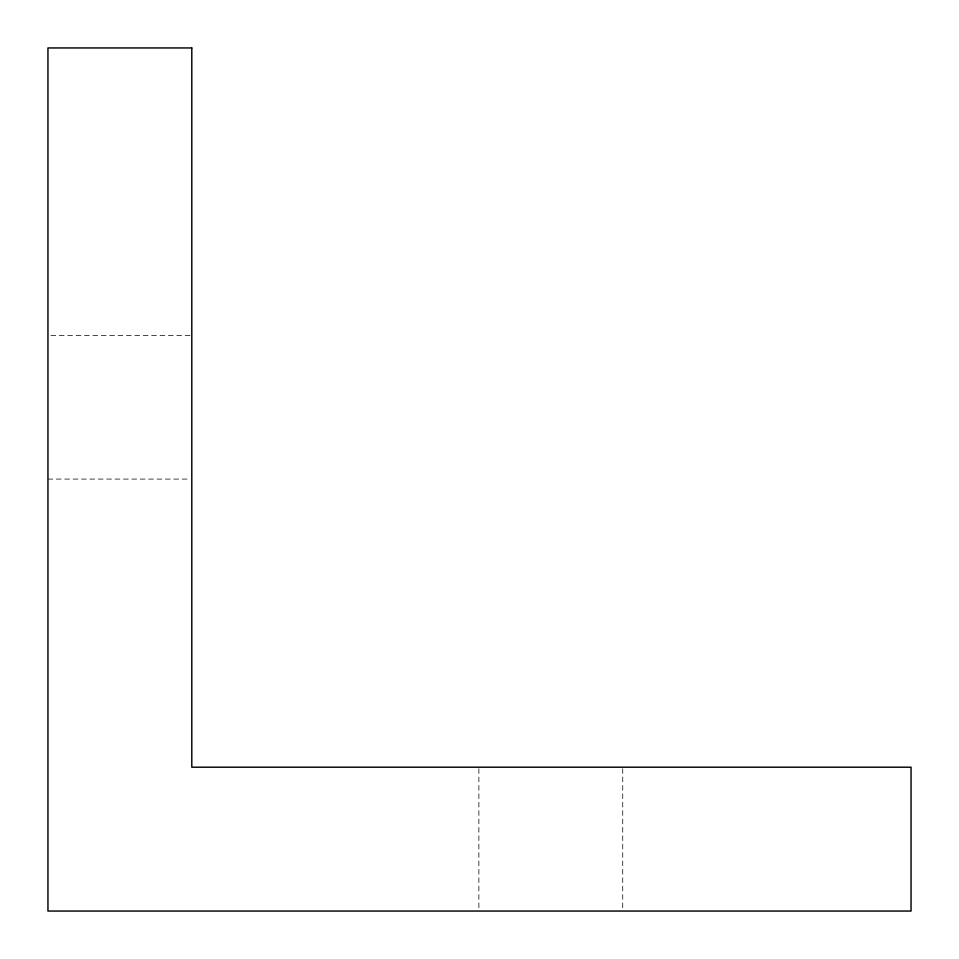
<?xml version="1.0" encoding="UTF-8"?>
<svg xmlns="http://www.w3.org/2000/svg" width="959" height="959" viewBox="0 0 959 959"><rect width="100%" height="100%" fill="white"/><g stroke="black" fill="none" stroke-linecap="round" stroke-linejoin="round"><path stroke-width="0.72" stroke-dasharray="4.79 3.6" d="M50.947 335.362L190.302 335.362M47.95 479.08L190.302 479.08M622.727 768.698L622.727 911.05M478.877 768.698L478.877 911.05"/><path stroke-width="1.44" d="M191.8 47.95L47.95 47.95L47.95 911.05L911.05 911.05L911.05 767.2L191.8 767.2L191.8 47.95"/></g></svg>
